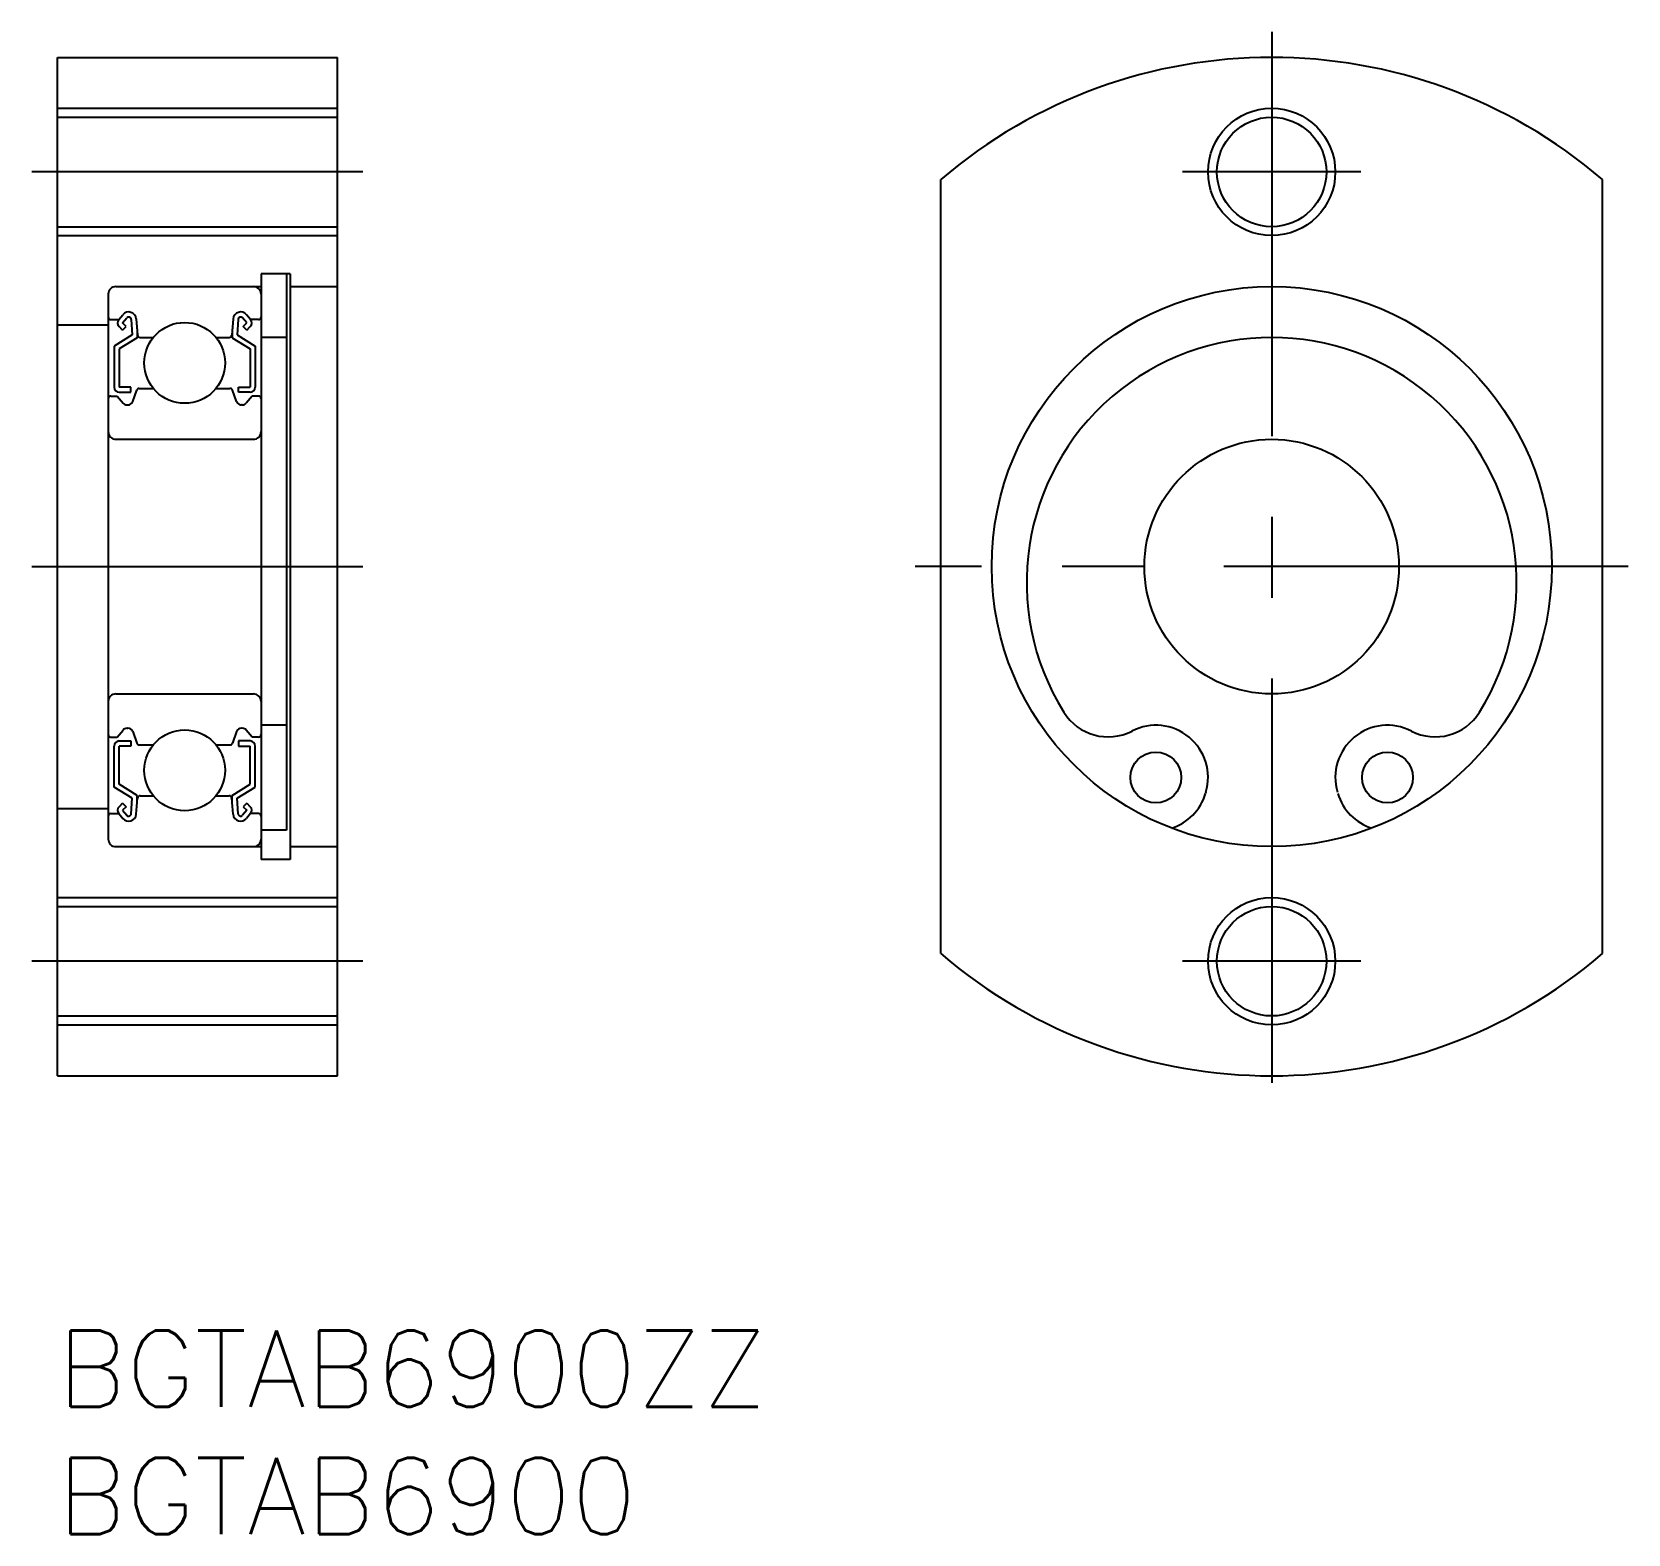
# Model space of a CAD drawing. Extents: x -1 to 61.7, y -8 to 51.
import ezdxf

# ---------------------------------------------------------------- set-up
doc = ezdxf.new("R2010")
doc.units = 0
doc.header["$LTSCALE"] = 0.5
doc.linetypes.add('CENTER', pattern=[50.8, 31.75, -6.35, 6.35, -6.35])
for name, color, linetype in [('MSM_CENTER', 1, 'CENTER'), ('MSM_CONTINUOUS', 7, 'CONTINUOUS'), ('MSM_NARROW', 5, 'CONTINUOUS'), ('MSM_PART_NUMBER', 7, 'CONTINUOUS')]:
    doc.layers.add(name, color=color, linetype=linetype)
doc.styles.get("Standard").update_dxf_attribs({"font": 'txt.shx', "height": 3, "bigfont": 'bigfont.shx'})

# ---------------------------------------------------------------- blocks, each defined once
blk = doc.blocks.new('*U4')
at = {"layer": 'MSM_PART_NUMBER'}
blk.add_text('BGTAB6900ZZ', height=3, dxfattribs=at).set_placement((0, -3))
blk = doc.blocks.new('*U5')
at = {"layer": 'MSM_PART_NUMBER'}
blk.add_text('BGTAB6900', height=3, dxfattribs=at).set_placement((0, -8))

msp = doc.modelspace()

# ---------------------------------------------------------------- linework, layer by layer
at = {"layer": 'MSM_CENTER'}
for p, q in [((47.702, 51), (47.702, 9)), ((12, 45.5), (-1, 45.5)), ((51.202, 45.5), (44.202, 45.5)), ((-1, 30), (12, 30)), ((61.702, 30), (33.702, 30)), ((12, 14.5), (-1, 14.5)), ((51.202, 14.5), (44.202, 14.5))]:
    msp.add_line(p, q, dxfattribs=at)
at = {"layer": 'MSM_CONTINUOUS'}
for p, q in [((0, 50), (11, 50)), ((0, 10), (0, 50)), ((11, 10), (11, 50)), ((0, 47.65), (11, 47.65)), ((34.702, 14.801), (34.702, 45.199)), ((60.702, 14.801), (60.702, 45.199)), ((0, 43.35), (11, 43.35)), ((8, 41.5), (8, 18.5)), ((9.15, 41.5), (8, 41.5)), ((9, 41.5), (9, 19.644)), ((9.15, 41.5), (9.15, 18.5)), ((2.3, 41), (8, 41)), ((9.15, 41), (11, 41)), ((2, 40.7), (2, 19.3)), ((2.1, 39.7), (2.41, 39.7)), ((2.41, 39.7), (2.572, 39.893)), ((2.563, 39.571), (2.726, 39.765)), ((2.705, 39.43), (2.563, 39.571)), ((2.899, 39.71), (2.932, 39.098)), ((3.098, 39.728), (3.153, 39.091)), ((6.902, 39.728), (6.847, 39.091)), ((7.101, 39.71), (7.068, 39.098)), ((7.437, 39.571), (7.274, 39.765)), ((7.295, 39.43), (7.437, 39.571)), ((7.59, 39.7), (7.428, 39.893)), ((7.9, 39.7), (7.59, 39.7)), ((0, 39.5), (2, 39.5)), ((2.932, 39.098), (2.232, 38.661)), ((2.563, 39.289), (2.422, 39.43)), ((3.132, 38.987), (2.432, 38.55)), ((2.563, 39.289), (2.705, 39.43)), ((3.132, 39.334), (3.132, 38.987)), ((3.253, 39), (3.767, 39)), ((6.233, 39), (6.747, 39)), ((6.868, 39.334), (6.868, 38.987)), ((6.868, 38.987), (7.568, 38.55)), ((7.068, 39.098), (7.768, 38.661)), ((7.437, 39.289), (7.295, 39.43)), ((7.437, 39.289), (7.578, 39.43)), ((9, 39), (8, 39)), ((2.232, 38.661), (2.232, 37.05)), ((2.432, 38.55), (2.432, 37.05)), ((7.568, 38.55), (7.568, 37.05)), ((7.768, 38.661), (7.768, 37.05)), ((2.882, 37.05), (2.432, 37.05)), ((2.882, 36.85), (2.882, 37.05)), ((3.219, 37), (3.767, 37)), ((6.233, 37), (6.781, 37)), ((7.118, 37.05), (7.568, 37.05)), ((7.118, 36.85), (7.118, 37.05)), ((2.1, 36.7), (2.35, 36.7)), ((2.35, 36.7), (2.584, 36.421)), ((2.432, 36.85), (2.882, 36.85)), ((2.961, 36.482), (3.125, 36.934)), ((7.039, 36.482), (6.875, 36.934)), ((7.568, 36.85), (7.118, 36.85)), ((7.65, 36.7), (7.416, 36.421)), ((7.9, 36.7), (7.65, 36.7)), ((2.737, 36.35), (2.773, 36.35)), ((7.263, 36.35), (7.227, 36.35)), ((2.3, 35), (7.7, 35)), ((2.3, 25), (7.7, 25)), ((2.1, 23.3), (2.35, 23.3)), ((2.35, 23.3), (2.584, 23.579)), ((2.737, 23.65), (2.773, 23.65)), ((2.961, 23.518), (3.125, 23.066)), ((7.039, 23.518), (6.875, 23.066)), ((7.263, 23.65), (7.227, 23.65)), ((7.65, 23.3), (7.416, 23.579)), ((7.9, 23.3), (7.65, 23.3)), ((9, 23.767), (8, 23.767)), ((2.232, 21.339), (2.232, 22.95)), ((2.432, 23.15), (2.882, 23.15)), ((2.432, 21.45), (2.432, 22.95)), ((2.882, 22.95), (2.432, 22.95)), ((2.882, 23.15), (2.882, 22.95)), ((3.219, 23), (3.767, 23)), ((6.233, 23), (6.781, 23)), ((7.568, 23.15), (7.118, 23.15)), ((7.118, 23.15), (7.118, 22.95)), ((7.118, 22.95), (7.568, 22.95)), ((7.568, 21.45), (7.568, 22.95)), ((7.768, 21.339), (7.768, 22.95)), ((2.932, 20.902), (2.232, 21.339)), ((3.132, 21.013), (2.432, 21.45)), ((6.868, 21.013), (7.568, 21.45)), ((7.068, 20.902), (7.768, 21.339)), ((2.563, 20.711), (2.422, 20.57)), ((2.563, 20.711), (2.705, 20.57)), ((2.782, 21.232), (2.782, 21.232)), ((2.899, 20.29), (2.932, 20.902)), ((2.957, 21.122), (2.957, 21.122)), ((3.098, 20.272), (3.153, 20.909)), ((3.132, 20.666), (3.132, 21.013)), ((3.253, 21), (3.767, 21)), ((6.233, 21), (6.747, 21)), ((6.902, 20.272), (6.847, 20.909)), ((6.868, 20.666), (6.868, 21.013)), ((7.101, 20.29), (7.068, 20.902)), ((7.437, 20.711), (7.295, 20.57)), ((7.437, 20.711), (7.578, 20.57)), ((45.12, 21.144), (45.103, 21.084)), ((0, 20.5), (2, 20.5)), ((2.1, 20.3), (2.41, 20.3)), ((2.41, 20.3), (2.572, 20.107)), ((2.705, 20.57), (2.563, 20.429)), ((2.563, 20.429), (2.726, 20.235)), ((7.437, 20.429), (7.274, 20.235)), ((7.295, 20.57), (7.437, 20.429)), ((7.59, 20.3), (7.428, 20.107)), ((7.9, 20.3), (7.59, 20.3)), ((9, 19.644), (8, 19.644)), ((2.3, 19), (8, 19)), ((9.15, 19), (11, 19)), ((9.15, 18.5), (8, 18.5)), ((0, 16.65), (11, 16.65)), ((0, 12.35), (11, 12.35)), ((0, 10), (11, 10))]:
    msp.add_line(p, q, dxfattribs=at)
for centre, radius in [((47.702, 45.5), 2.15), ((47.702, 30), 11), ((5, 38), 1.587), ((47.702, 30), 5), ((5, 22), 1.587), ((43.152, 21.717), 1), ((52.252, 21.717), 1), ((47.702, 14.5), 2.15)]:
    msp.add_circle(centre, radius, dxfattribs=at)
for centre, radius, start, end in [((47.702, 30), 20, 49.4584, 130.5416), ((2.3, 40.7), 0.3, 90, 180), ((7.7, 40.7), 0.3, 0, 90), ((2.1, 39.8), 0.1, 180.00005, 270.00003), ((2.563, 39.571), 0.2, 139.86482, 225.00006), ((2.801, 39.702), 0.298, 5.00049, 140.17136), ((2.801, 39.702), 0.0983, 4.66455, 139.97394), ((7.199, 39.702), 0.298, 39.82861, 174.99974), ((7.199, 39.702), 0.0983, 40.02637, 175.33574), ((7.437, 39.571), 0.2, 314.99673, 40.13525), ((7.9, 39.8), 0.1, 269.99948, 359.99126), ((3.253, 39.1), 0.1, 185.14438, 270.00003), ((6.747, 39.1), 0.1, 269.99948, 354.85568), ((47.702, 29.375), 9.625, 328.02231, 211.97769), ((2.432, 37.05), 0.2, 180.00005, 270.00003), ((3.219, 36.9), 0.1, 89.99951, 160.11572), ((6.781, 36.9), 0.1, 19.88452, 90.00024), ((7.568, 37.05), 0.2, 269.99976, 359.99563), ((2.1, 36.6), 0.1, 89.99951, 180.00005), ((2.737, 36.55), 0.2, 220.13838, 270.00003), ((2.773, 36.55), 0.2, 270.00003, 340.11166), ((7.227, 36.55), 0.2, 199.88831, 269.99976), ((7.263, 36.55), 0.2, 269.99976, 319.86147), ((7.9, 36.6), 0.1, 359.99126, 90.00024), ((2.3, 35.3), 0.3, 180, 270), ((7.7, 35.3), 0.3, 270, 0), ((2.3, 24.7), 0.3, 90, 180), ((7.7, 24.7), 0.3, 0, 90), ((41.277, 25.363), 2.05, 211.97769, 297.22239), ((54.128, 25.363), 2.05, 242.77761, 328.02231), ((2.1, 23.4), 0.1, 179.99995, 270.00049), ((2.737, 23.45), 0.2, 89.99997, 139.86162), ((2.773, 23.45), 0.2, 19.88834, 89.99997), ((7.227, 23.45), 0.2, 90.00024, 160.11169), ((7.263, 23.45), 0.2, 40.13853, 90.00024), ((7.9, 23.4), 0.1, 269.99976, 0.00874), ((43.152, 21.717), 2.05, 343.74665, 117.22239), ((52.252, 21.717), 2.05, 62.77761, 196.25335), ((2.432, 22.95), 0.2, 89.99997, 179.99995), ((3.219, 23.1), 0.1, 199.88428, 270.00049), ((6.781, 23.1), 0.1, 269.99976, 340.11548), ((7.568, 22.95), 0.2, 0.00437, 90.00024), ((3.253, 20.9), 0.1, 89.99997, 174.85562), ((6.747, 20.9), 0.1, 5.14432, 90.00052), ((43.183, 21.644), 2, 286.84888, 343.74665), ((52.222, 21.644), 2, 196.25335, 253.15112), ((2.1, 20.2), 0.1, 89.99997, 179.99995), ((2.563, 20.429), 0.2, 134.99994, 220.13518), ((2.801, 20.298), 0.298, 219.82864, 354.99951), ((2.801, 20.298), 0.0983, 220.02606, 355.33545), ((7.199, 20.298), 0.298, 185.00026, 320.17139), ((7.199, 20.298), 0.0983, 184.66426, 319.97363), ((7.437, 20.429), 0.2, 319.86475, 45.00327), ((7.9, 20.2), 0.1, 0.00874, 90.00052), ((2.3, 19.3), 0.3, 180, 270), ((7.7, 19.3), 0.3, 270, 0), ((47.702, 30), 20, 229.4584, 310.5416)]:
    msp.add_arc(centre, radius, start, end, dxfattribs=at)
at = {"layer": 'MSM_NARROW'}
for p, q in [((0, 48), (11, 48)), ((0, 43), (11, 43)), ((0, 17), (11, 17)), ((0, 12), (11, 12))]:
    msp.add_line(p, q, dxfattribs=at)
for centre in [(47.702, 45.5), (47.702, 14.5)]:
    msp.add_circle(centre, 2.5, dxfattribs=at)

# ---------------------------------------------------------------- block references
at = {"layer": 'MSM_CONTINUOUS'}
for name in ['*U4', '*U5']:
    msp.add_blockref(name, (0, 0), dxfattribs=at)

doc.saveas('drawing.dxf')
